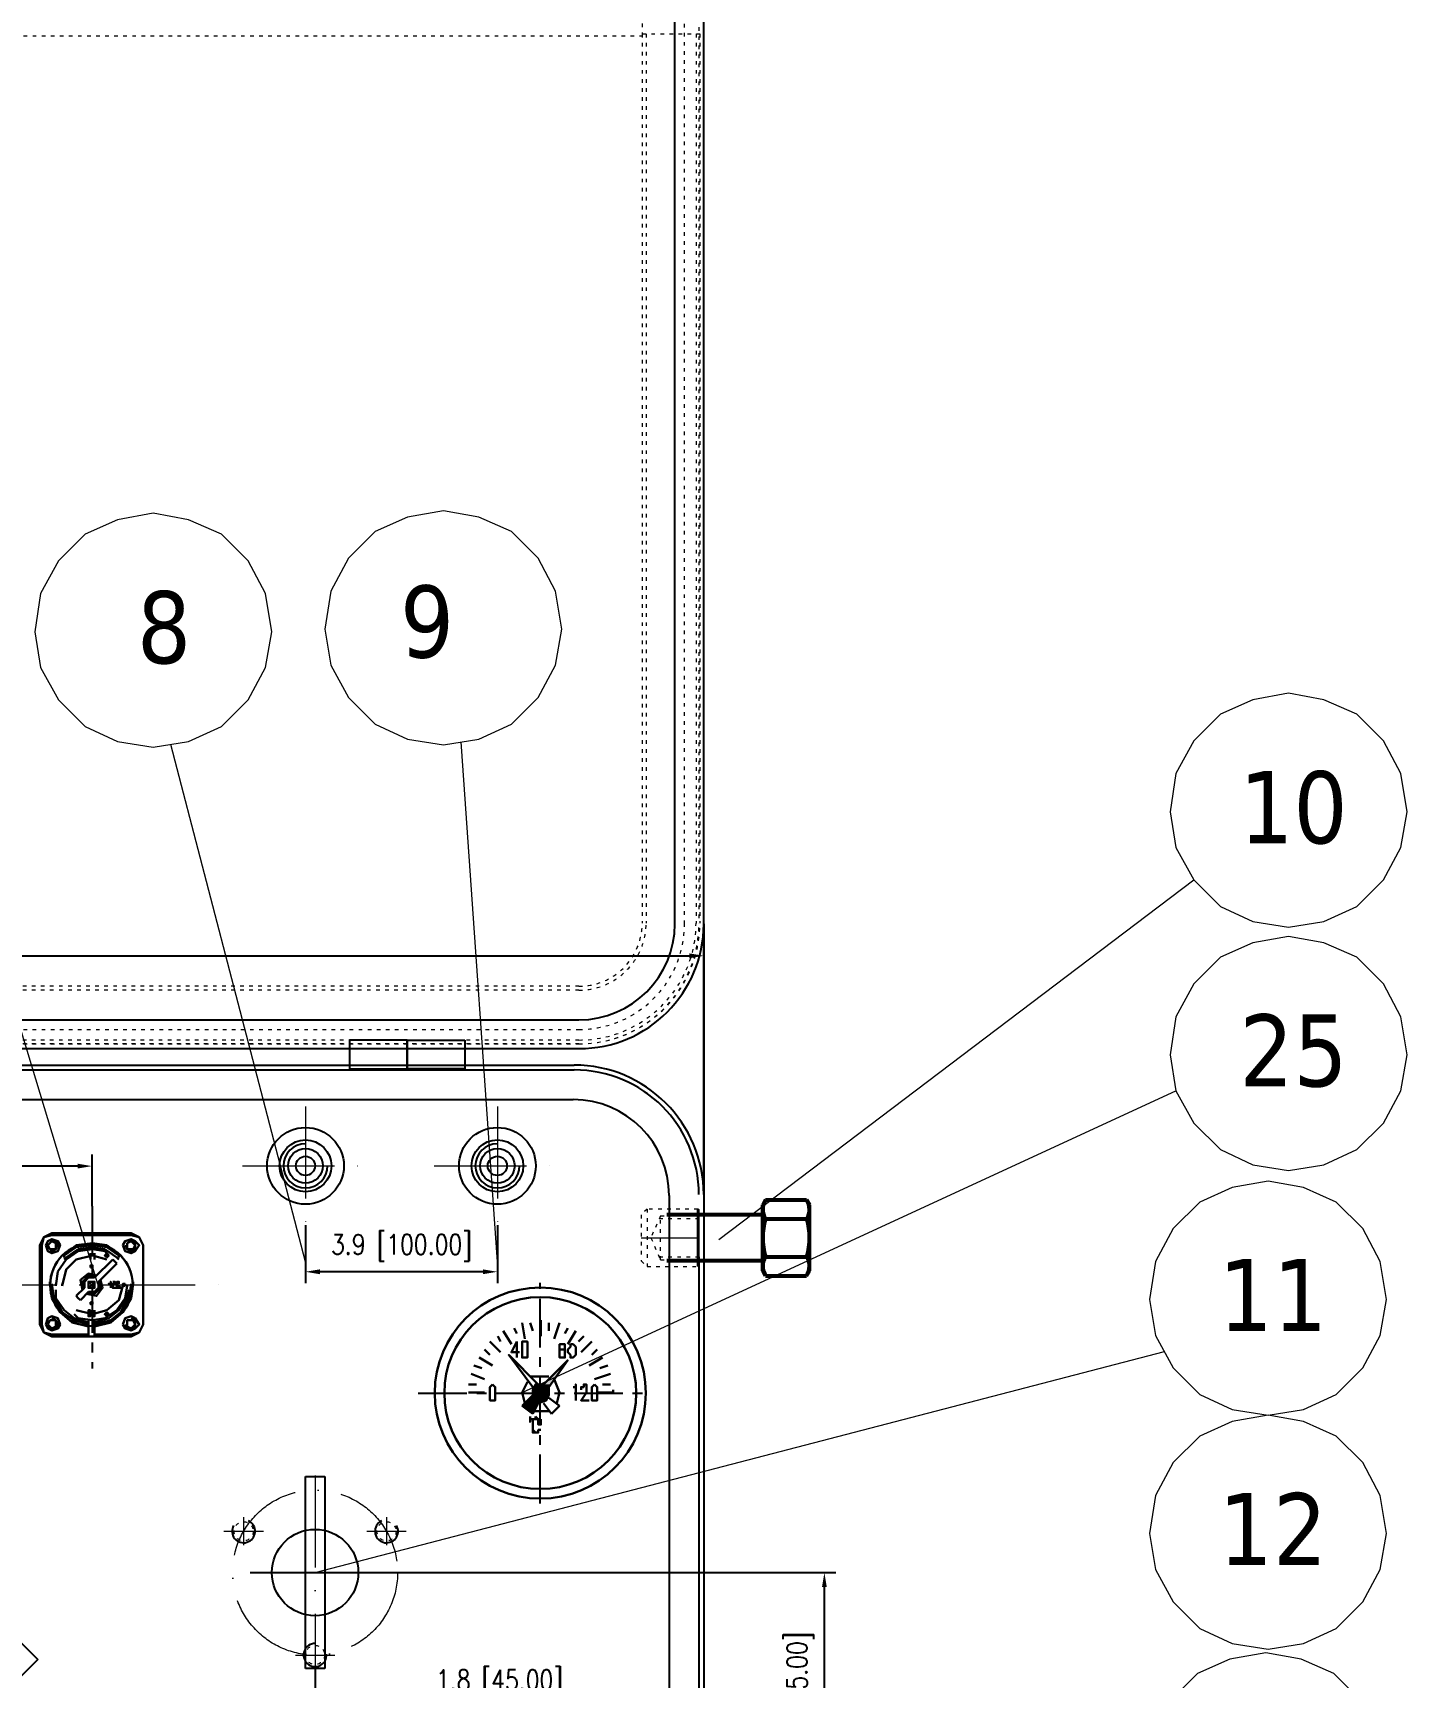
# Model space of a CAD drawing. Header units: millimetres. Extents: x 8127 to 36426, y -6229 to 13228.
# Drawn here: x 10482 to 11198, y 11194 to 12051 of the extents above; entities that cross this region are included whole.
import ezdxf

# ---------------------------------------------------------------- set-up
doc = ezdxf.new("R2010")
doc.units = ezdxf.units.MM
doc.header["$LTSCALE"] = 4
for name, pattern in [('ACAD_ISO03W100', [1.18, 0.47, -0.71]), ('ACAD_ISO10W100', [18, 12, -3, 0, -3]), ('CENTERX2', [101.6, 63.5, -12.7, 12.7, -12.7])]:
    doc.linetypes.add(name, pattern=pattern)
doc.layers.add('1', color=12, linetype='Continuous')
for name, color, linetype, lineweight in [('标注、文本', 3, 'Continuous', 25), ('粗实线', 4, 'Continuous', 53), ('铁心', 3, 'Continuous', 0)]:
    doc.layers.add(name, color=color, linetype=linetype, lineweight=lineweight)
doc.styles.add('Tahoma$001', font='tahoma.ttf', dxfattribs={"height": 2.159784})
doc.styles.add('TH_GBDIM', font='romans.shx', dxfattribs={"width": 0.8, "bigfont": 'gbcbig.shx'})
doc.dimstyles.new('TH_GBDIM1', dxfattribs={"dimscale": 3, "dimtxt": 3.5, "dimasz": 2.5, "dimexe": 2, "dimexo": 0, "dimgap": 1.5, "dimtad": 1, "dimdec": 1, "dimlfac": 0.03937, "dimzin": 0, "dimdsep": 46, "dimtxsty": 'TH_GBDIM', "dimcen": 2.5, "dimclrd": 3, "dimclre": 256, "dimclrt": 2, "dimadec": 0, "dimazin": 0, "dimtfac": 0.714286, "dimtdec": 1, "dimtmove": 0, "dimatfit": 3, "dimfxl": 1, "dimtzin": 0, "dimlwd": -1, "dimlwe": -1, "dimarcsym": 0})

# ---------------------------------------------------------------- blocks, each defined once
blk = doc.blocks.new('*D267')
at = {"layer": 'Defpoints', "color": 0, "transparency": 16777216}
for p in [(10831.3, 11570.39), (9916.3, 11453.73), (10831.3, 11445.9)]:
    blk.add_point(p, dxfattribs=at)
at = {"layer": '标注、文本', "transparency": 16777216}
for p, q in [((9916.3, 11453.73), (9916.3, 11576.39)), ((10831.3, 11445.9), (10831.3, 11576.39))]:
    blk.add_line(p, q, dxfattribs=at)
at = {"layer": '标注、文本', "color": 3, "transparency": 16777216}
blk.add_line((9923.8, 11570.39), (10823.8, 11570.39), dxfattribs=at)
for points in [[(9923.8, 11571.64), (9923.8, 11569.14), (9916.3, 11570.39)], [(10823.8, 11571.64), (10823.8, 11569.14), (10831.3, 11570.39)]]:
    blk.add_solid(points, dxfattribs=at)
at = {"layer": '标注、文本', "color": 2, "transparency": 16777216, "insert": (10373.8, 11582.89), "char_height": 10.5, "attachment_point": 5, "style": 'TH_GBDIM'}
blk.add_mtext('36.0 [915.00]', dxfattribs=at)
blk = doc.blocks.new('*D260')
at = {"layer": 'Defpoints', "color": 0, "transparency": 16777216}
for p in [(10623.8, 11429.92), (10723.8, 11429.92), (10623.8, 11405.68)]:
    blk.add_point(p, dxfattribs=at)
at = {"layer": '标注、文本', "transparency": 16777216}
for p, q in [((10623.8, 11429.92), (10623.8, 11399.68)), ((10723.8, 11429.92), (10723.8, 11399.68))]:
    blk.add_line(p, q, dxfattribs=at)
at = {"layer": '标注、文本', "color": 3, "transparency": 16777216}
blk.add_line((10716.3, 11405.68), (10631.3, 11405.68), dxfattribs=at)
for points in [[(10631.3, 11406.93), (10631.3, 11404.43), (10623.8, 11405.68)], [(10716.3, 11406.93), (10716.3, 11404.43), (10723.8, 11405.68)]]:
    blk.add_solid(points, dxfattribs=at)
at = {"layer": '标注、文本', "color": 2, "transparency": 16777216, "insert": (10673.8, 11418.18), "char_height": 10.5, "attachment_point": 5, "style": 'TH_GBDIM'}
blk.add_mtext('3.9 [100.00]', dxfattribs=at)
blk = doc.blocks.new('*D264')
at = {"layer": 'Defpoints', "color": 0, "transparency": 16777216}
for p in [(10662.55, 11248.9), (10894.19, 11248.9), (10707.55, 11113.9)]:
    blk.add_point(p, dxfattribs=at)
at = {"layer": '标注、文本', "transparency": 16777216}
for p, q in [((10662.55, 11248.9), (10900.19, 11248.9)), ((10707.55, 11113.9), (10900.19, 11113.9))]:
    blk.add_line(p, q, dxfattribs=at)
at = {"layer": '标注、文本', "color": 3, "transparency": 16777216}
blk.add_line((10894.19, 11121.4), (10894.19, 11241.4), dxfattribs=at)
for points in [[(10892.94, 11241.4), (10895.44, 11241.4), (10894.19, 11248.9)], [(10892.94, 11121.4), (10895.44, 11121.4), (10894.19, 11113.9)]]:
    blk.add_solid(points, dxfattribs=at)
at = {"layer": '标注、文本', "color": 2, "transparency": 16777216, "insert": (10881.69, 11181.4), "char_height": 10.5, "attachment_point": 5, "rotation": 90, "style": 'TH_GBDIM'}
blk.add_mtext('5.3 [135.00]', dxfattribs=at)
blk = doc.blocks.new('A$C75176214')
at = {"layer": '粗实线', "lineweight": 30}
h = blk.add_hatch(color=256, dxfattribs=at)
h.dxf.hatch_style = 2
h.paths.add_polyline_path([(0.762, 1.736), (0.72, 1.693), (0.804, 1.693)])
h = blk.add_hatch(color=256, dxfattribs=at)
h.dxf.hatch_style = 2
h.paths.add_polyline_path([(0.72, 1.693), (0.804, 1.693), (0.762, 1.651)])
h = blk.add_hatch(color=256, dxfattribs=at)
h.dxf.hatch_style = 2
h.paths.add_polyline_path([(0.381, 1.101), (0.381, 1.058), (0.423, 1.058)])
h = blk.add_hatch(color=256, dxfattribs=at)
h.dxf.hatch_style = 2
h.paths.add_polyline_path([(0.381, 1.101), (0.423, 1.101), (0.423, 1.058)])
h = blk.add_hatch(color=256, dxfattribs=at)
h.dxf.hatch_style = 2
h.paths.add_polyline_path([(0.762, 0.508), (0.72, 0.466), (0.804, 0.466)])
h = blk.add_hatch(color=256, dxfattribs=at)
h.dxf.hatch_style = 2
h.paths.add_polyline_path([(0.72, 0.466), (0.804, 0.466), (0.762, 0.423)])
for points in [[(0.254, 2.159), (0.085, 2.074), (0, 1.905)], [(0.254, 2.117), (0.085, 2.074), (0, 1.905)], [(2.159, 1.905), (2.074, 2.074), (1.905, 2.159)], [(2.117, 1.905), (2.074, 2.074), (1.905, 2.117)], [(0.254, 1.99), (0.169, 1.99), (0.169, 1.905), (0.169, 1.82), (0.254, 1.778), (0.339, 1.82), (0.381, 1.905)], [(1.651, 1.693), (1.397, 1.905), (1.058, 1.947), (0.762, 1.905), (0.466, 1.693)], [(1.651, 1.651), (1.651, 1.693), (1.397, 1.863), (1.058, 1.905), (0.762, 1.863), (0.508, 1.693), (0.508, 1.651)], [(1.651, 1.609), (1.609, 1.651), (1.355, 1.82), (1.058, 1.863), (0.804, 1.82), (0.55, 1.651), (0.508, 1.609)], [(1.82, 1.058), (1.778, 1.355), (1.609, 1.609), (1.355, 1.778), (1.058, 1.82), (0.804, 1.778), (0.72, 1.693)], [(0.762, 1.651), (0.72, 1.693), (0.762, 1.736)], [(0.762, 1.651), (0.804, 1.693), (0.762, 1.736)], [(1.905, 1.99), (1.82, 1.99), (1.778, 1.905), (1.82, 1.82), (1.905, 1.778), (1.947, 1.82), (1.99, 1.905), (1.947, 1.947), (1.905, 1.99), (1.82, 1.947), (1.82, 1.905), (1.82, 1.82), (1.905, 1.82), (1.947, 1.82), (1.99, 1.905)], [(0.635, 1.609), (0.593, 1.566), (0.55, 1.524)], [(1.693, 1.058), (1.609, 1.397), (1.397, 1.609), (1.058, 1.693), (0.762, 1.609)], [(0.212, 1.143), (0.212, 1.101), (0.254, 0.804), (0.423, 0.508), (0.677, 0.296), (1.016, 0.212)], [(0.254, 1.101), (0.296, 0.804), (0.466, 0.508), (0.677, 0.339), (1.016, 0.254)], [(0.339, 1.058), (0.381, 0.804), (0.55, 0.55), (0.804, 0.381), (1.058, 0.339), (1.355, 0.381), (1.439, 0.466)], [(0.423, 1.058), (0.508, 0.762), (0.762, 0.55), (1.058, 0.466), (1.397, 0.55)], [(0.508, 1.101), (0.508, 1.143), (0.55, 1.143), (0.55, 1.101), (0.508, 1.058), (0.466, 1.016), (0.55, 1.016)], [(0.635, 1.143), (0.593, 1.143), (0.55, 1.101), (0.593, 1.101), (0.635, 1.101), (0.635, 1.058), (0.635, 1.016), (0.593, 1.016), (0.55, 1.016), (0.55, 1.058)], [(0.677, 1.101), (0.677, 1.143), (0.677, 1.101), (0.72, 1.101), (0.677, 1.101), (0.677, 1.058)], [(0.677, 1.016), (0.677, 1.058)], [(0.889, 1.185), (0.847, 1.016), (0.974, 0.847), (1.185, 0.889)], [(0.889, 1.185), (0.889, 1.016), (1.016, 0.889), (1.143, 0.889)], [(0.931, 1.143), (0.931, 1.016), (1.016, 0.931), (1.143, 0.931)], [(1.27, 0.974), (1.312, 1.185), (1.143, 1.312), (0.974, 1.27)], [(1.27, 1.016), (1.27, 1.143), (1.143, 1.27), (0.974, 1.27)], [(1.228, 1.016), (1.228, 1.143), (1.143, 1.228), (1.016, 1.228)], [(1.143, 0.212), (1.482, 0.296), (1.736, 0.508), (1.905, 0.804), (1.947, 1.101), (1.947, 1.143)], [(1.143, 0.254), (1.439, 0.339), (1.693, 0.508), (1.863, 0.804), (1.905, 1.101)], [(1.82, 1.058), (1.82, 1.101)], [(0.296, 0.974), (0.339, 0.804), (0.508, 0.55), (0.72, 0.381), (1.016, 0.296)], [(1.143, 0.296), (1.439, 0.381), (1.651, 0.55), (1.82, 0.804), (1.82, 0.974)], [(1.397, 0.847), (1.355, 0.804), (1.312, 0.762)], [(0.254, 0.381), (0.169, 0.339), (0.169, 0.254), (0.169, 0.169), (0.254, 0.169), (0.339, 0.169), (0.381, 0.254)], [(0.72, 0.466), (0.762, 0.508)], [(0.762, 0.508), (0.804, 0.466), (0.762, 0.423)], [(1.016, 0.55), (1.016, 0.423), (1.058, 0.423)], [(1.905, 0.381), (1.82, 0.339), (1.778, 0.254), (1.82, 0.169), (1.905, 0.169), (1.947, 0.169), (1.99, 0.254), (1.947, 0.339), (1.905, 0.339), (1.82, 0.339), (1.82, 0.254), (1.82, 0.212), (1.905, 0.169), (1.947, 0.212), (1.99, 0.254)], [(0, 0.254), (0.085, 0.085), (0.254, 0.042)], [(0, 0.254), (0.085, 0.085), (0.254, 0)], [(1.905, 0.042), (2.074, 0.085), (2.117, 0.254)], [(1.905, 0), (2.074, 0.085), (2.159, 0.254)]]:
    blk.add_lwpolyline(points, dxfattribs=at)
for points in [[(0, 1.905), (0, 0.254)], [(0.423, 1.905), (0.381, 1.99), (0.254, 2.032), (0.169, 1.99), (0.085, 1.905), (0.169, 1.778), (0.254, 1.736), (0.381, 1.778)], [(0.339, 1.905), (0.339, 1.947), (0.254, 1.99), (0.212, 1.947), (0.169, 1.905), (0.212, 1.82), (0.254, 1.82), (0.339, 1.82)], [(2.032, 1.905), (1.99, 1.99), (1.905, 2.032), (1.778, 1.99), (1.736, 1.905), (1.778, 1.778), (1.905, 1.736), (1.99, 1.778)], [(1.101, 1.439), (1.101, 1.482), (1.058, 1.482), (1.058, 1.439)], [(0.381, 1.101), (0.423, 1.101), (0.423, 1.058), (0.381, 1.058)], [(1.143, 1.058), (1.143, 1.143), (1.058, 1.143), (1.016, 1.143), (1.016, 1.058), (1.016, 1.016), (1.058, 1.016), (1.143, 1.016)], [(1.101, 0.72), (1.058, 0.72), (1.058, 0.677), (1.101, 0.677)], [(0.423, 0.254), (0.381, 0.381), (0.254, 0.423), (0.169, 0.381), (0.085, 0.254), (0.169, 0.169), (0.254, 0.127), (0.381, 0.169)], [(1.101, 0.55), (1.101, 0.508), (1.101, 0.466), (1.101, 0.423), (1.143, 0.423), (1.143, 0.466), (1.143, 0.508), (1.143, 0.55)], [(2.032, 0.254), (1.99, 0.381), (1.905, 0.423), (1.778, 0.381), (1.736, 0.254), (1.778, 0.169), (1.905, 0.127), (1.99, 0.169)], [(0.339, 0.254), (0.339, 0.339), (0.254, 0.339), (0.212, 0.339), (0.169, 0.254), (0.212, 0.212), (0.254, 0.169), (0.339, 0.212)]]:
    blk.add_lwpolyline(points, close=True, dxfattribs=at)
for points in [[(0.254, 2.159), (0.254, 2.159), (1.905, 2.159), (1.905, 2.159)], [(0.254, 2.117), (0.254, 2.117), (1.905, 2.117), (1.905, 2.117)], [(1.016, 1.609), (1.016, 1.609), (1.016, 1.736), (1.016, 1.736)], [(1.101, 1.736), (1.101, 1.736), (1.101, 1.609), (1.101, 1.609)], [(1.101, 1.609), (1.101, 1.609), (1.101, 1.736), (1.101, 1.736)], [(2.117, 1.905), (2.117, 1.905), (2.117, 0.254), (2.117, 0.254)], [(2.159, 1.905), (2.159, 1.905), (2.159, 0.254), (2.159, 0.254)], [(0.55, 1.524), (0.55, 1.524), (0.931, 1.143), (0.931, 1.143)], [(0.635, 1.609), (0.635, 1.609), (1.016, 1.228), (1.016, 1.228)], [(0.72, 1.693), (0.72, 1.693), (0.762, 1.651), (0.762, 1.651)], [(1.016, 1.693), (1.016, 1.693), (1.101, 1.693), (1.101, 1.693)], [(1.693, 1.058), (1.693, 1.058), (1.693, 1.101), (1.693, 1.101)], [(1.143, 0.931), (1.143, 0.931), (1.312, 0.762), (1.312, 0.762)], [(1.228, 1.016), (1.228, 1.016), (1.397, 0.847), (1.397, 0.847)], [(0.72, 0.466), (0.72, 0.466), (0.762, 0.423), (0.762, 0.423)], [(0.254, 0.042), (0.254, 0.042), (1.016, 0.042), (1.016, 0.042)], [(0.254, 0), (0.254, 0), (1.905, 0), (1.905, 0)], [(1.016, 0), (1.016, 0), (1.016, 0.339), (1.016, 0.339)], [(1.058, 0), (1.058, 0), (1.101, 0), (1.101, 0)], [(1.143, 0), (1.143, 0), (1.143, 0.339), (1.143, 0.339)], [(1.143, 0.042), (1.143, 0.042), (1.905, 0.042), (1.905, 0.042)]]:
    blk.add_open_spline(points, degree=3, dxfattribs=at)
blk = doc.blocks.new('A$C08F7720E')
at = {"layer": '标注、文本'}
for p, q in [((10.16, 11.43), (11.43, 10.16)), ((10.16, 10.16), (11.43, 11.43))]:
    blk.add_line(p, q, dxfattribs=at)
at = {"layer": '标注、文本', "xscale": 10, "yscale": 10, "zscale": 10}
blk.add_blockref('A$C75176214', (0, 0), dxfattribs=at)
blk = doc.blocks.new('*D259')
at = {"layer": 'Defpoints', "color": 0, "transparency": 16777216}
for p in [(10337.29, 11460.77), (10337.29, 11439.86), (10512.59, 11439.86)]:
    blk.add_point(p, dxfattribs=at)
at = {"layer": '标注、文本', "transparency": 16777216}
for p, q in [((10337.29, 11439.86), (10337.29, 11466.77)), ((10512.59, 11439.86), (10512.59, 11466.77))]:
    blk.add_line(p, q, dxfattribs=at)
at = {"layer": '标注、文本', "color": 3, "transparency": 16777216}
blk.add_line((10505.09, 11460.77), (10344.79, 11460.77), dxfattribs=at)
for points in [[(10344.79, 11462.02), (10344.79, 11459.52), (10337.29, 11460.77)], [(10505.09, 11462.02), (10505.09, 11459.52), (10512.59, 11460.77)]]:
    blk.add_solid(points, dxfattribs=at)
at = {"layer": '标注、文本', "color": 2, "transparency": 16777216, "insert": (10424.94, 11473.27), "char_height": 10.5, "attachment_point": 5, "style": 'TH_GBDIM'}
blk.add_mtext('6.9 [175.30]', dxfattribs=at)
blk = doc.blocks.new('*D250')
at = {"layer": 'Defpoints', "color": 0, "transparency": 16777216}
for p in [(10628.8, 11198.27), (10628.8, 11178.6), (10673.8, 11164.52)]:
    blk.add_point(p, dxfattribs=at)
at = {"layer": '标注、文本', "transparency": 16777216}
for p, q in [((10628.8, 11198.27), (10628.8, 11172.6)), ((10673.8, 11164.52), (10673.8, 11184.6))]:
    blk.add_line(p, q, dxfattribs=at)
at = {"layer": '标注、文本', "color": 3, "transparency": 16777216}
for p, q in [((10636.3, 11178.6), (10666.3, 11178.6)), ((10673.8, 11178.6), (10764.97, 11178.6))]:
    blk.add_line(p, q, dxfattribs=at)
for points in [[(10636.3, 11179.85), (10636.3, 11177.35), (10628.8, 11178.6)], [(10666.3, 11179.85), (10666.3, 11177.35), (10673.8, 11178.6)]]:
    blk.add_solid(points, dxfattribs=at)
at = {"layer": '标注、文本', "color": 2, "transparency": 16777216, "insert": (10724.87, 11191.1), "char_height": 10.5, "attachment_point": 5, "style": 'TH_GBDIM'}
blk.add_mtext('1.8 [45.00]', dxfattribs=at)

msp = doc.modelspace()

# ---------------------------------------------------------------- hatches: boundary and pattern name
at = {"layer": '粗实线', "lineweight": 30}
h = msp.add_hatch(color=256, dxfattribs=at)
h.dxf.hatch_style = 2
h.paths.add_polyline_path([(10760.42, 11359.54), (10747.85, 11346.97), (10752.04, 11346.97)])
h = msp.add_hatch(color=256, dxfattribs=at)
h.dxf.hatch_style = 2
h.paths.add_polyline_path([(10742.26, 11341.38), (10739.46, 11338.59), (10749.24, 11338.59)])
h = msp.add_hatch(color=256, dxfattribs=at)
h.dxf.hatch_style = 2
h.paths.add_polyline_path([(10743.65, 11346.97), (10742.26, 11345.57), (10750.64, 11345.57)])
h = msp.add_hatch(color=256, dxfattribs=at)
h.dxf.hatch_style = 2
h.paths.add_polyline_path([(10742.26, 11345.57), (10742.26, 11344.18), (10750.64, 11344.18)])
h = msp.add_hatch(color=256, dxfattribs=at)
h.dxf.hatch_style = 2
h.paths.add_polyline_path([(10742.26, 11345.57), (10750.64, 11345.57), (10750.64, 11344.18)])
h = msp.add_hatch(color=256, dxfattribs=at)
h.dxf.hatch_style = 2
h.paths.add_polyline_path([(10742.26, 11344.18), (10742.26, 11341.38), (10750.64, 11341.38)])
h = msp.add_hatch(color=256, dxfattribs=at)
h.dxf.hatch_style = 2
h.paths.add_polyline_path([(10742.26, 11344.18), (10750.64, 11344.18), (10750.64, 11341.38)])
h = msp.add_hatch(color=256, dxfattribs=at)
h.dxf.hatch_style = 2
h.paths.add_polyline_path([(10742.26, 11341.38), (10750.64, 11341.38), (10749.24, 11338.59)])
h = msp.add_hatch(color=256, dxfattribs=at)
h.dxf.hatch_style = 2
h.paths.add_polyline_path([(10743.65, 11346.97), (10752.04, 11346.97), (10750.64, 11345.57)])
h = msp.add_hatch(color=256, dxfattribs=at)
h.dxf.hatch_style = 2
h.paths.add_polyline_path([(10738.07, 11337.19), (10736.67, 11335.8), (10745.05, 11335.8)])
h = msp.add_hatch(color=256, dxfattribs=at)
h.dxf.hatch_style = 2
h.paths.add_polyline_path([(10736.67, 11335.8), (10745.05, 11335.8), (10742.26, 11331.6)])
h = msp.add_hatch(color=256, dxfattribs=at)
h.dxf.hatch_style = 2
h.paths.add_polyline_path([(10739.46, 11338.59), (10738.07, 11337.19), (10745.05, 11337.19)])
h = msp.add_hatch(color=256, dxfattribs=at)
h.dxf.hatch_style = 2
h.paths.add_polyline_path([(10738.07, 11337.19), (10745.05, 11337.19), (10745.05, 11335.8)])
h = msp.add_hatch(color=256, dxfattribs=at)
h.dxf.hatch_style = 2
h.paths.add_polyline_path([(10739.46, 11338.59), (10749.24, 11338.59), (10745.05, 11337.19)])
h = msp.add_hatch(color=256, dxfattribs=at)
h.dxf.hatch_style = 2
h.paths.add_polyline_path([(10740.86, 11328.81), (10740.86, 11327.41), (10740.86, 11328.81), (10742.26, 11328.81)])
h = msp.add_hatch(color=256, dxfattribs=at)
h.dxf.hatch_style = 2
h.paths.add_polyline_path([(10743.65, 11330.21), (10743.65, 11328.81), (10742.26, 11328.81), (10742.26, 11327.41), (10742.26, 11326.02), (10742.26, 11324.62), (10742.26, 11323.22), (10742.26, 11321.83), (10743.65, 11321.83), (10745.05, 11321.83), (10743.65, 11321.83), (10742.26, 11323.22), (10742.26, 11324.62), (10742.26, 11326.02), (10742.26, 11327.41), (10742.26, 11328.81), (10743.65, 11328.81), (10745.05, 11328.81)])
h = msp.add_hatch(color=256, dxfattribs=at)
h.dxf.hatch_style = 2
h.paths.add_polyline_path([(10746.45, 11323.22), (10745.05, 11323.22), (10745.05, 11321.83), (10743.65, 11321.83), (10745.05, 11321.83), (10745.05, 11323.22)])
h = msp.add_hatch(color=256, dxfattribs=at)
h.dxf.hatch_style = 2
h.paths.add_polyline_path([(10746.45, 11328.81), (10745.05, 11328.81), (10745.05, 11327.41), (10745.05, 11326.02), (10746.45, 11326.02)])

# ---------------------------------------------------------------- linework, layer by layer
at = {"layer": '1', "color": 1, "linetype": 'CENTERX2', "lineweight": -3, "ltscale": 0.1}
for p, q in [((10512.59, 11439.86), (10512.59, 11355.23)), ((10746.15, 11284.97), (10746.15, 11399.95)), ((10682.52, 11342.46), (10804.16, 11342.46))]:
    msp.add_line(p, q, dxfattribs=at)
at = {"layer": '标注、文本', "color": 2, "linetype": 'ACAD_ISO03W100', "lineweight": 18}
for p, q in [((10799.3, 12080), (10799.3, 12050)), ((10821.3, 11587), (10821.3, 12082.5)), ((10828.8, 12078), (10828.8, 11586.99)), ((9948.3, 12050), (10799.3, 12050)), ((10799.3, 12051), (10799.3, 11587.49)), ((10799.3, 12051), (10829.3, 12051)), ((10801.3, 12051), (10801.3, 11587.49)), ((10827.3, 12051), (10827.3, 11587.49)), ((10829.3, 12051), (10829.3, 11587.49)), ((10766.3, 11554.49), (9981.3, 11554.49)), ((10766.3, 11552.49), (9981.3, 11552.49)), ((9981.3, 11532), (10766.3, 11532)), ((10766.3, 11526.49), (9981.3, 11526.49)), ((9981.3, 11524.49), (10766.3, 11524.49)), ((10766.3, 11524.49), (9981.3, 11524.49)), ((10676.8, 11524.93), (10676.8, 11518.9)), ((10706.8, 11512.86), (10706.8, 11518.9)), ((9983.8, 11510.9), (10763.8, 11510.9)), ((10801.8, 11438.4), (10798.8, 11435.4)), ((10798.8, 11435.4), (10798.8, 11411.4)), ((10828.3, 11438.4), (10801.8, 11438.4)), ((10801.8, 11438.4), (10801.8, 11408.4)), ((10808.8, 11434.9), (10803.8, 11423.4)), ((10808.8, 11411.9), (10808.8, 11434.9)), ((10808.8, 11434.9), (10828.8, 11434.9)), ((10808.14, 11433.4), (10828.8, 11433.4)), ((10803.8, 11423.4), (10808.8, 11411.9)), ((10798.8, 11411.4), (10801.8, 11408.4)), ((10801.8, 11408.4), (10828.3, 11408.4)), ((10808.14, 11413.4), (10828.8, 11413.4)), ((10808.8, 11411.9), (10828.8, 11411.9)), ((10828.8, 11413.4), (10828.8, 10771.9))]:
    msp.add_line(p, q, dxfattribs=at)
at = {"layer": '标注、文本'}
for p, q in [((10816.3, 11587), (10816.3, 12082.5)), ((10831.3, 11587), (10831.3, 12082.5)), ((10831.3, 11587), (10831.3, 10771.9)), ((9981.3, 11537), (10766.3, 11537)), ((9981.3, 11522), (10766.3, 11522)), ((10676.8, 11526.4), (10646.8, 11526.4)), ((10646.8, 11526.4), (10646.8, 11511.4)), ((10676.8, 11526.4), (10676.8, 11511.4)), ((10676.8, 11511.4), (10676.8, 11526.4)), ((10676.8, 11526.4), (10706.8, 11526.4)), ((10676.8, 11511.4), (10676.8, 11526.4)), ((10706.8, 11526.4), (10706.8, 11511.4)), ((9983.8, 11513.4), (10763.8, 11513.4)), ((10646.8, 11511.4), (10676.8, 11511.4)), ((10706.8, 11511.4), (10676.8, 11511.4)), ((9983.8, 11510.9), (10763.8, 11510.9)), ((9984.3, 11495.4), (10763.3, 11495.4)), ((10813.3, 11445.4), (10813.3, 10771.9)), ((10828.3, 11438.4), (10828.8, 11437.9)), ((10828.3, 11408.4), (10828.3, 11438.4)), ((10828.8, 11408.9), (10828.8, 11437.9)), ((10828.8, 11408.9), (10828.3, 11408.4)), ((10828.8, 11413.4), (10828.8, 10798.9)), ((10623.8, 11198.9), (10623.8, 11298.9)), ((10623.8, 11298.9), (10633.8, 11298.9)), ((10633.8, 11298.9), (10633.8, 11198.9)), ((10434.9, 11253.01), (10484.4, 11203.51)), ((10595.05, 11248.9), (10662.55, 11248.9)), ((10484.4, 11203.51), (10428.7, 11147.82)), ((10633.8, 11198.9), (10623.8, 11198.9))]:
    msp.add_line(p, q, dxfattribs=at)
at = {"layer": '标注、文本', "color": 1, "linetype": 'ACAD_ISO10W100', "lineweight": 18}
for p, q in [((10623.8, 11491.87), (10623.8, 11429.92)), ((10623.8, 11491.87), (10623.8, 11429.92)), ((10723.8, 11491.87), (10723.8, 11429.92)), ((10723.8, 11491.87), (10723.8, 11429.92)), ((10590.91, 11460.9), (10656.68, 11460.9)), ((10690.91, 11460.9), (10756.68, 11460.9)), ((10690.91, 11460.9), (10756.68, 11460.9)), ((10798.8, 11423.4), (10828.8, 11423.4)), ((10798.8, 11423.4), (10828.8, 11423.4)), ((10798.8, 11423.4), (10828.8, 11423.4)), ((10446.18, 11398.9), (10579.01, 11398.9)), ((10628.8, 11299.52), (10628.8, 11198.27)), ((10591.56, 11277.7), (10591.56, 11263.1)), ((10666.03, 11277.7), (10666.03, 11263.1)), ((10581.27, 11270.4), (10601.84, 11270.4)), ((10655.75, 11270.4), (10676.32, 11270.4)), ((10595.05, 11248.9), (10662.55, 11248.9)), ((10628.8, 11213.2), (10628.8, 11198.6)), ((10618.51, 11205.9), (10639.08, 11205.9))]:
    msp.add_line(p, q, dxfattribs=at)
at = {"layer": '标注、文本'}
for centre, radius in [((10623.8, 11460.9), 20), ((10723.8, 11460.9), 20), ((10623.8, 11460.9), 13.5), ((10623.8, 11460.9), 9), ((10723.8, 11460.9), 13.5), ((10723.8, 11460.9), 9), ((10623.8, 11460.9), 5), ((10723.8, 11460.9), 5), ((10628.8, 11248.9), 22.5)]:
    msp.add_circle(centre, radius, dxfattribs=at)
at = {"layer": '标注、文本', "color": 4, "lineweight": 30}
for radius in [55, 50]:
    msp.add_circle((10746.15, 11342.46), radius, dxfattribs=at)
at = {"layer": '标注、文本', "color": 1, "linetype": 'ACAD_ISO10W100', "lineweight": 18}
msp.add_circle((10628.8, 11248.9), 43, dxfattribs=at)
at = {"layer": '标注、文本', "color": 2, "linetype": 'ACAD_ISO03W100', "lineweight": 18}
for centre in [(10591.56, 11270.4), (10666.03, 11270.4), (10628.8, 11205.9)]:
    msp.add_circle(centre, 5, dxfattribs=at)
for centre, radius, start, end in [((10766.3, 11587.49), 33, 270, 0), ((10766.3, 11587.49), 63, 270, 0), ((10766.3, 11587.49), 35, 270, 0), ((10766.3, 11587.49), 61, 270, 0), ((10766.3, 11587), 55, 270, 0), ((10766.3, 11586.99), 62.5, 270, 0), ((10763.8, 11445.9), 65, 0, 90)]:
    msp.add_arc(centre, radius, start, end, dxfattribs=at)
at = {"layer": '标注、文本'}
for centre, radius, start, end in [((10766.3, 11587), 65, 270, 0), ((10766.3, 11587), 50, 270, 0), ((10763.8, 11445.9), 67.5, 0, 90), ((10763.8, 11445.9), 65, 0, 90), ((10763.3, 11445.4), 50, 0, 90), ((10623.8, 11460.9), 11.5, 90, 0), ((10723.8, 11460.9), 11.5, 90, 0), ((10591.56, 11270.4), 6, 150, 64.00063), ((10666.03, 11270.4), 6, 115.99937, 30), ((10628.8, 11205.9), 6, 90, 4.00063)]:
    msp.add_arc(centre, radius, start, end, dxfattribs=at)
at = {"layer": '粗实线', "ltscale": 2}
for p, q in [((10863.58, 11443.25), (10862.04, 11440.59)), ((10863.58, 11443.25), (10884.91, 11443.25)), ((10884.91, 11443.25), (10886.44, 11440.59)), ((10862.04, 11435.4), (10812.04, 11435.4)), ((10862.04, 11440.59), (10862.04, 11406.21)), ((10862.04, 11406.21), (10862.04, 11440.59)), ((10862.04, 11435.4), (10862.04, 11411.4)), ((10886.44, 11406.21), (10886.44, 11440.59)), ((10863.58, 11433.32), (10884.91, 11433.32)), ((10862.04, 11411.4), (10812.04, 11411.4)), ((10863.58, 11413.47), (10884.91, 11413.47)), ((10863.58, 11403.55), (10862.04, 11406.21)), ((10863.58, 11403.55), (10884.91, 11403.55)), ((10884.91, 11403.55), (10886.44, 11406.21))]:
    msp.add_line(p, q, dxfattribs=at)
at = {"layer": '粗实线', "lineweight": 30}
for points in [[(10733.88, 11369.32), (10731.08, 11363.74), (10735.27, 11363.74)], [(10733.88, 11369.32), (10733.88, 11360.94)], [(10745.05, 11346.97), (10729.68, 11362.34), (10742.26, 11345.57)], [(10747.85, 11346.97), (10760.42, 11359.54), (10750.64, 11345.57)], [(10739.46, 11348.37), (10736.67, 11342.78), (10738.07, 11337.19)], [(10750.64, 11351.16), (10740.86, 11351.16)], [(10754.83, 11337.19), (10756.23, 11342.78), (10753.43, 11349.77)], [(10747.85, 11346.97), (10743.65, 11346.97), (10742.26, 11344.18), (10742.26, 11341.38)], [(10745.05, 11337.19), (10749.24, 11338.59), (10750.64, 11341.38), (10750.64, 11345.57)], [(10763.21, 11345.57), (10764.61, 11345.57), (10764.61, 11346.97), (10764.61, 11338.59)], [(10767.4, 11344.18), (10767.4, 11345.57), (10768.8, 11345.57), (10768.8, 11346.97), (10770.2, 11346.97), (10770.2, 11345.57), (10770.2, 11344.18), (10770.2, 11342.78), (10767.4, 11338.59), (10771.59, 11338.59)], [(10784.17, 11342.78), (10784.17, 11344.18)], [(10742.26, 11331.6), (10736.67, 11335.8)], [(10742.26, 11333), (10750.64, 11333)]]:
    msp.add_lwpolyline(points, dxfattribs=at)
for points in [[(10738.07, 11369.32), (10736.67, 11369.32), (10736.67, 11367.93), (10736.67, 11365.13), (10736.67, 11362.34), (10736.67, 11360.94), (10738.07, 11360.94), (10739.46, 11360.94), (10739.46, 11362.34), (10739.46, 11365.13), (10739.46, 11367.93), (10739.46, 11369.32)], [(10757.62, 11367.93), (10756.23, 11367.93), (10756.23, 11366.53), (10756.23, 11365.13), (10757.62, 11365.13), (10759.02, 11365.13), (10759.02, 11363.74), (10759.02, 11362.34), (10759.02, 11360.94), (10757.62, 11360.94), (10756.23, 11360.94), (10756.23, 11362.34), (10756.23, 11363.74), (10756.23, 11365.13), (10757.62, 11365.13), (10759.02, 11365.13), (10759.02, 11366.53), (10759.02, 11367.93)], [(10761.82, 11367.93), (10761.82, 11366.53), (10760.42, 11365.13), (10760.42, 11363.74), (10761.82, 11362.34), (10761.82, 11360.94), (10763.21, 11360.94), (10764.61, 11362.34), (10764.61, 11363.74), (10764.61, 11365.13), (10764.61, 11366.53), (10763.21, 11367.93)], [(10721.3, 11346.97), (10719.91, 11345.57), (10719.91, 11342.78), (10719.91, 11339.99), (10719.91, 11338.59), (10721.3, 11338.59), (10722.7, 11338.59), (10722.7, 11339.99), (10722.7, 11342.78), (10722.7, 11345.57)], [(10749.24, 11342.78), (10749.24, 11345.57), (10746.45, 11345.57), (10743.65, 11345.57), (10742.26, 11342.78), (10743.65, 11339.99), (10746.45, 11338.59), (10749.24, 11339.99)], [(10774.39, 11346.97), (10772.99, 11345.57), (10772.99, 11342.78), (10772.99, 11341.38), (10772.99, 11339.99), (10772.99, 11338.59), (10774.39, 11338.59), (10775.79, 11338.59), (10775.79, 11339.99), (10775.79, 11341.38), (10775.79, 11342.78), (10775.79, 11345.57)], [(10740.86, 11330.21), (10740.86, 11328.81), (10740.86, 11327.41), (10740.86, 11328.81)], [(10740.86, 11328.81), (10740.86, 11327.41), (10740.86, 11328.81), (10742.26, 11328.81)], [(10743.65, 11330.21), (10743.65, 11328.81), (10742.26, 11328.81), (10742.26, 11327.41), (10742.26, 11326.02), (10742.26, 11324.62), (10742.26, 11323.22), (10742.26, 11321.83), (10743.65, 11321.83), (10745.05, 11321.83), (10743.65, 11321.83), (10742.26, 11323.22), (10742.26, 11324.62), (10742.26, 11326.02), (10742.26, 11327.41), (10742.26, 11328.81), (10743.65, 11328.81), (10745.05, 11328.81)], [(10745.05, 11328.81), (10743.65, 11328.81)], [(10746.45, 11323.22), (10745.05, 11323.22), (10745.05, 11321.83), (10743.65, 11321.83), (10745.05, 11321.83), (10745.05, 11323.22)], [(10746.45, 11328.81), (10745.05, 11328.81), (10745.05, 11327.41), (10745.05, 11326.02), (10746.45, 11326.02)]]:
    msp.add_lwpolyline(points, close=True, dxfattribs=at)
for centre in [(10512.25, 11398.9), (10512.29, 11398.9)]:
    msp.add_circle(centre, 21.5, dxfattribs=at)
at = {"layer": '粗实线', "ltscale": 2}
for centre, radius, start, end in [((10871.18, 11438.18), 9.14, 146.29544, 212.55875), ((10877.3, 11438.18), 9.14, 327.91444, 33.70456), ((10898.04, 11423.4), 36, 163.9966, 196.0034), ((10850.44, 11423.4), 36, 343.9966, 16.0034), ((10871.18, 11408.62), 9.14, 147.91444, 213.70456), ((10877.3, 11408.62), 9.14, 326.29544, 32.08556)]:
    msp.add_arc(centre, radius, start, end, dxfattribs=at)
at = {"layer": '粗实线', "lineweight": 30}
for points in [[(10726.89, 11374.91), (10726.89, 11374.91), (10731.08, 11367.93), (10731.08, 11367.93)], [(10732.48, 11376.31), (10732.48, 11376.31), (10733.88, 11373.51), (10733.88, 11373.51)], [(10736.67, 11379.1), (10736.67, 11379.1), (10738.07, 11370.72), (10738.07, 11370.72)], [(10740.86, 11379.1), (10740.86, 11379.1), (10742.26, 11374.91), (10742.26, 11374.91)], [(10746.45, 11380.5), (10746.45, 11380.5), (10746.45, 11372.12), (10746.45, 11372.12)], [(10750.64, 11379.1), (10750.64, 11379.1), (10750.64, 11374.91), (10750.64, 11374.91)], [(10756.23, 11379.1), (10756.23, 11379.1), (10753.43, 11370.72), (10753.43, 11370.72)], [(10760.42, 11376.31), (10760.42, 11376.31), (10759.02, 11373.51), (10759.02, 11373.51)], [(10764.61, 11374.91), (10764.61, 11374.91), (10760.42, 11367.93), (10760.42, 11367.93)], [(10719.91, 11369.32), (10719.91, 11369.32), (10725.49, 11363.74), (10725.49, 11363.74)], [(10724.1, 11372.12), (10724.1, 11372.12), (10725.49, 11369.32), (10725.49, 11369.32)], [(10768.8, 11372.12), (10768.8, 11372.12), (10766.01, 11369.32), (10766.01, 11369.32)], [(10772.99, 11369.32), (10772.99, 11369.32), (10767.4, 11363.74), (10767.4, 11363.74)], [(10714.32, 11360.94), (10714.32, 11360.94), (10721.3, 11356.75), (10721.3, 11356.75)], [(10717.11, 11365.13), (10717.11, 11365.13), (10719.91, 11362.34), (10719.91, 11362.34)], [(10778.58, 11360.94), (10778.58, 11360.94), (10771.59, 11356.75), (10771.59, 11356.75)], [(10775.79, 11365.13), (10775.79, 11365.13), (10772.99, 11362.34), (10772.99, 11362.34)], [(10710.13, 11352.56), (10710.13, 11352.56), (10717.11, 11349.77), (10717.11, 11349.77)], [(10711.52, 11356.75), (10711.52, 11356.75), (10715.71, 11355.35), (10715.71, 11355.35)], [(10782.77, 11352.56), (10782.77, 11352.56), (10774.39, 11349.77), (10774.39, 11349.77)], [(10781.37, 11356.75), (10781.37, 11356.75), (10777.18, 11355.35), (10777.18, 11355.35)], [(10708.73, 11346.97), (10708.73, 11346.97), (10712.92, 11346.97), (10712.92, 11346.97)], [(10708.73, 11342.78), (10708.73, 11342.78), (10715.71, 11342.78), (10715.71, 11342.78)], [(10708.73, 11342.78), (10708.73, 11342.78), (10717.11, 11342.78), (10717.11, 11342.78)], [(10742.26, 11341.38), (10742.26, 11341.38), (10736.67, 11335.8), (10736.67, 11335.8)], [(10750.64, 11339.99), (10750.64, 11339.99), (10756.23, 11335.8), (10756.23, 11335.8)], [(10784.17, 11342.78), (10784.17, 11342.78), (10775.79, 11342.78), (10775.79, 11342.78)], [(10784.17, 11342.78), (10784.17, 11342.78), (10777.18, 11342.78), (10777.18, 11342.78)], [(10782.77, 11346.97), (10782.77, 11346.97), (10778.58, 11346.97), (10778.58, 11346.97)], [(10745.05, 11337.19), (10745.05, 11337.19), (10742.26, 11331.6), (10742.26, 11331.6)], [(10747.85, 11337.19), (10747.85, 11337.19), (10752.04, 11331.6), (10752.04, 11331.6)], [(10756.23, 11335.8), (10756.23, 11335.8), (10752.04, 11331.6), (10752.04, 11331.6)]]:
    msp.add_open_spline(points, degree=3, dxfattribs=at)
at = {"layer": '铁心', "lineweight": 13}
for points in [[(10606.22, 11739.31), (10602.91, 11759.19), (10593.87, 11776.35), (10580.01, 11790.21), (10562.85, 11797.74), (10544.47, 11801.05), (10525.8, 11797.74), (10508.93, 11790.21), (10495.08, 11776.35), (10485.74, 11759.19), (10482.73, 11739.31), (10485.74, 11720.63), (10495.08, 11703.77), (10508.93, 11689.91), (10525.8, 11682.08), (10544.47, 11679.07), (10562.85, 11682.08), (10580.01, 11689.91), (10593.87, 11703.77), (10602.91, 11720.63)], [(10757.43, 11740.6), (10754.12, 11760.48), (10745.08, 11777.65), (10731.23, 11791.5), (10714.06, 11799.03), (10695.69, 11802.34), (10677.01, 11799.03), (10660.15, 11791.5), (10646.29, 11777.65), (10636.96, 11760.48), (10633.94, 11740.6), (10636.96, 11721.93), (10646.29, 11705.06), (10660.15, 11691.2), (10677.01, 11683.37), (10695.69, 11680.36), (10714.06, 11683.37), (10731.23, 11691.2), (10745.08, 11705.06), (10754.12, 11721.93)], [(11197.84, 11645.48), (11194.52, 11665.36), (11185.49, 11682.53), (11171.63, 11696.38), (11154.46, 11703.91), (11136.09, 11707.22), (11117.42, 11703.91), (11100.55, 11696.38), (11086.7, 11682.53), (11077.36, 11665.36), (11074.35, 11645.48), (11077.36, 11626.81), (11086.7, 11609.94), (11100.55, 11596.09), (11117.42, 11588.26), (11136.09, 11585.24), (11154.46, 11588.26), (11171.63, 11596.09), (11185.49, 11609.94), (11194.52, 11626.81)], [(11197.84, 11518.74), (11194.52, 11538.62), (11185.49, 11555.78), (11171.63, 11569.64), (11154.46, 11577.17), (11136.09, 11580.48), (11117.42, 11577.17), (11100.55, 11569.64), (11086.7, 11555.78), (11077.36, 11538.62), (11074.35, 11518.74), (11077.36, 11500.06), (11086.7, 11483.2), (11100.55, 11469.34), (11117.42, 11461.51), (11136.09, 11458.5), (11154.46, 11461.51), (11171.63, 11469.34), (11185.49, 11483.2), (11194.52, 11500.06)], [(11187.15, 11391.15), (11183.83, 11411.03), (11174.8, 11428.2), (11160.94, 11442.05), (11143.78, 11449.58), (11125.4, 11452.9), (11106.73, 11449.58), (11089.86, 11442.05), (11076.01, 11428.2), (11066.67, 11411.03), (11063.66, 11391.15), (11066.67, 11372.48), (11076.01, 11355.61), (11089.86, 11341.76), (11106.73, 11333.93), (11125.4, 11330.91), (11143.78, 11333.93), (11160.94, 11341.76), (11174.8, 11355.61), (11183.83, 11372.48)], [(11187.15, 11269.17), (11183.83, 11289.05), (11174.8, 11306.22), (11160.94, 11320.07), (11143.78, 11327.6), (11125.4, 11330.91), (11106.73, 11327.6), (11089.86, 11320.07), (11076.01, 11306.22), (11066.67, 11289.05), (11063.66, 11269.17), (11066.67, 11250.5), (11076.01, 11233.63), (11089.86, 11219.78), (11106.73, 11211.95), (11125.4, 11208.93), (11143.78, 11211.95), (11160.94, 11219.78), (11174.8, 11233.63), (11183.83, 11250.5)], [(11185.93, 11145.3), (11182.62, 11165.18), (11173.58, 11182.35), (11159.73, 11196.2), (11142.56, 11203.73), (11124.19, 11207.04), (11105.51, 11203.73), (11088.64, 11196.2), (11074.79, 11182.35), (11065.45, 11165.18), (11062.44, 11145.3), (11065.45, 11126.63), (11074.79, 11109.76), (11088.64, 11095.91), (11105.51, 11088.08), (11124.19, 11085.06), (11142.56, 11088.08), (11159.73, 11095.91), (11173.58, 11109.76), (11182.62, 11126.63)]]:
    msp.add_lwpolyline(points, close=True, dxfattribs=at)
for points in [[(10515.58, 11399.25), (10416.3, 11727.25), (10416.3, 11727.25)], [(10623.8, 11410.9), (10553.66, 11680.58), (10553.66, 11680.58)], [(10723.8, 11410.9), (10704.87, 11681.87), (10704.87, 11681.87)], [(10839.12, 11422.45), (11086.7, 11609.94), (11086.7, 11609.94)], [(10736.67, 11342.78), (11077.36, 11500.06), (11077.36, 11500.06)], [(10628.8, 11248.9), (11071.34, 11364.05), (11071.34, 11364.05)]]:
    msp.add_lwpolyline(points, dxfattribs=at)

# ---------------------------------------------------------------- block references
at = {"layer": '标注、文本', "xscale": -2.5, "yscale": 2.5, "zscale": 2.5}
msp.add_blockref('A$C08F7720E', (10539.28, 11371.91), dxfattribs=at)

# ---------------------------------------------------------------- texts
at = {"layer": '铁心', "lineweight": 13, "style": 'Tahoma$001'}
for s, height, p in [('8', 37.59, (10535.99, 11722.89)), ('9', 37.59, (10673.07, 11725.87)), ('10', 37.589, (11110.41, 11629.06)), ('25', 37.589, (11110.41, 11502.31)), ('11', 37.589, (11099.72, 11374.73)), ('12', 37.589, (11099.72, 11252.75))]:
    msp.add_text(s, height=height, dxfattribs=at).set_placement(p)

# ---------------------------------------------------------------- dimensions: what is measured, and where the dimension line sits
at = {"layer": '标注、文本'}
for base, p1, p2, picture, middle in [((10831.3, 11570.39), (9916.3, 11453.73), (10831.3, 11445.9), '*D267', (10373.8, 11582.89)), ((10337.29, 11460.77), (10512.59, 11439.86), (10337.29, 11439.86), '*D259', (10424.94, 11473.27)), ((10623.8, 11405.68), (10723.8, 11429.92), (10623.8, 11429.92), '*D260', (10673.8, 11418.18))]:
    dim = msp.add_linear_dim(base=base, p1=p1, p2=p2, dimstyle='TH_GBDIM1', dxfattribs=at)
    dim.commit()
    dim.dimension.update_dxf_attribs({"geometry": picture, "text_midpoint": middle})
dim = msp.add_linear_dim(base=(10894.19, 11248.9), p1=(10707.55, 11113.9), p2=(10662.55, 11248.9), angle=90, dimstyle='TH_GBDIM1', dxfattribs=at)
dim.commit()
dim.dimension.update_dxf_attribs({"geometry": '*D264', "text_midpoint": (10881.69, 11181.4)})
dim = msp.add_linear_dim(base=(10628.8, 11178.6), p1=(10673.8, 11164.52), p2=(10628.8, 11198.27), dimstyle='TH_GBDIM1', dxfattribs=at)
dim.commit()
dim.dimension.update_dxf_attribs({"geometry": '*D250', "text_midpoint": (10724.87, 11178.6), "dimtype": 160})

doc.saveas('drawing.dxf')
